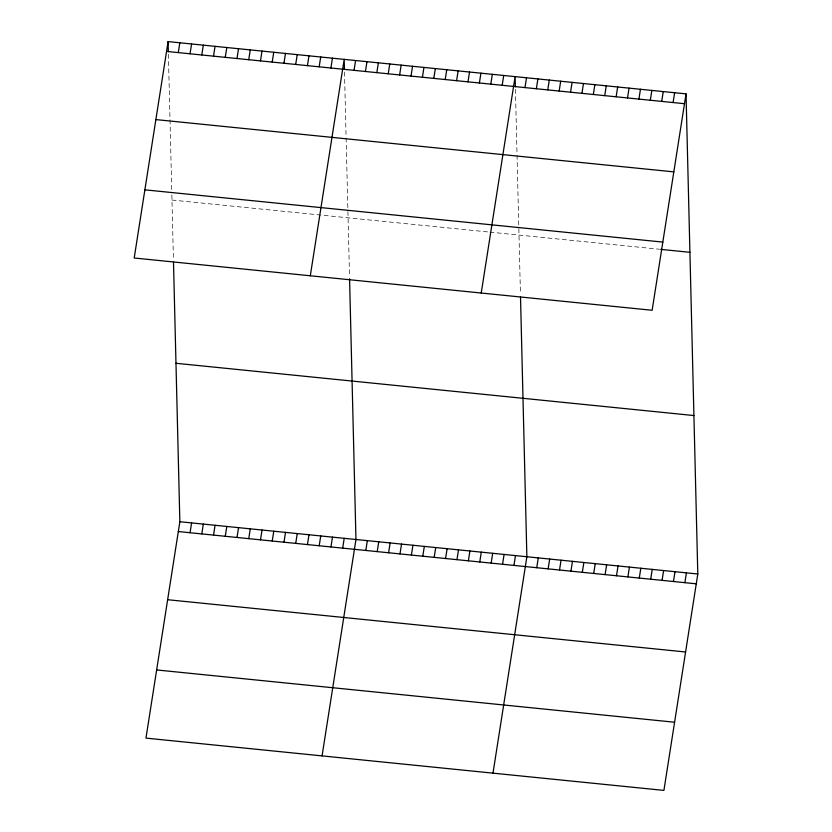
<?xml version="1.0" encoding="UTF-8"?>
<svg xmlns="http://www.w3.org/2000/svg" width="832" height="832" viewBox="0 0 832 832"><rect width="100%" height="100%" fill="white"/><g stroke="black" fill="none" stroke-linecap="round" stroke-linejoin="round"><path stroke-width="0.62" stroke-dasharray="4.16 3.12" d="M171.974 200.044L488.613 232.003M489.871 232.128L659.526 249.246M515.424 89.305L516.974 152.672M517.036 155.21L518.773 226.19M518.835 228.727L520.437 293.831M344.5 72.051L346.05 135.429M346.112 137.956L347.859 208.946M347.922 211.474L349.513 276.578M168.397 54.278L171.756 191.162M171.85 194.969L173.41 258.804"/><path stroke-width="1.25" d="M168.085 41.6L134.202 258.003L652.142 310.274L686.036 93.881L168.085 41.6L168.334 51.74M178.287 52.603L179.826 42.786M190.029 53.789L191.568 43.971M201.77 54.974L203.31 45.157M213.512 56.16L215.051 46.342M225.254 57.346L226.793 47.528M236.995 58.531L238.524 48.714M248.726 59.717L250.266 49.899M173.493 262.07L179.858 521.726L145.964 738.119L663.915 790.4L697.798 573.997L686.036 93.881M260.468 60.902L262.007 51.074M190.06 532.73L191.599 522.902M272.21 62.088L273.749 52.26M201.802 533.915L203.33 524.087M283.951 63.274L285.49 53.446M213.533 535.101L215.072 525.273M295.693 64.449L297.232 54.631M225.274 536.276L226.814 526.458M307.434 65.634L308.974 55.817M237.016 537.462L238.555 527.644M319.176 66.82L320.705 57.002M248.758 538.647L250.297 528.83M330.907 68.006L332.446 58.188M260.499 539.833L262.038 530.015M310.305 275.777L344.188 59.374L344.438 69.514M272.241 541.018L273.78 531.201M354.047 70.346L355.586 60.528M283.982 542.204L285.511 532.386M365.446 71.49L366.974 61.672M295.714 543.39L297.253 533.572M376.834 72.644L378.373 62.826M307.455 544.575L308.994 534.758M388.232 73.798L389.771 63.97M319.197 545.761L320.736 535.943M399.63 74.942L401.159 65.125M330.938 546.946L332.478 537.129M411.018 76.097L412.558 66.279M342.68 548.132L344.219 538.314M422.417 77.241L423.956 67.423M322.067 755.893L355.961 539.5L349.565 278.762M433.805 78.395L435.344 68.578M365.81 550.462L367.349 540.644M445.203 79.539L446.742 69.722M377.208 551.616L378.747 541.798M456.602 80.694L458.141 70.876M388.606 552.77L390.135 542.942M467.99 81.848L469.529 72.02M399.994 553.914L401.534 544.097M479.388 82.992L480.927 73.174M411.393 555.069L412.932 545.251M490.786 84.146L492.326 74.329M422.791 556.213L424.32 546.395M502.174 85.29L503.714 75.473M434.179 557.367L435.718 547.55M481.229 293.03L515.112 76.627L515.362 86.767M445.578 558.511L447.117 548.694M524.971 87.599L526.51 77.771M456.976 559.666L458.505 549.848M536.359 88.743L537.898 78.926M468.364 560.82L469.903 550.992M547.758 89.898L549.297 80.08M479.762 561.964L481.302 552.146M559.156 91.042L560.695 81.224M491.161 563.118L492.69 553.301M570.544 92.196L572.083 82.378M502.549 564.262L504.088 554.445M581.942 93.34L583.482 83.522M513.947 565.417L515.486 555.599M593.341 94.494L594.88 84.677M492.991 773.146L526.874 556.743L520.51 297.097M604.729 95.649L606.268 85.821M536.734 567.715L538.273 557.898M616.127 96.793L617.666 86.975M548.132 568.87L549.671 559.052M627.526 97.947L629.054 88.13M559.52 570.014L561.059 560.196M638.914 99.091L640.453 89.274M570.918 571.168L572.458 561.35M650.312 100.246L651.851 90.428M582.317 572.312L583.856 562.494M661.71 101.4L663.239 91.572M593.705 573.466L595.244 563.649M673.098 102.544L674.638 92.726M605.103 574.621L606.642 564.793M616.502 575.765L618.041 565.947M627.89 576.919L629.429 567.102M639.288 578.063L640.827 568.246M650.686 579.218L652.226 569.4M662.074 580.372L663.614 570.544M673.473 581.516L675.012 571.698M684.871 582.67L686.41 572.853M166.546 51.418L684.497 103.698M155.875 119.59L673.816 171.87M144.872 189.831L662.823 242.102M660.795 249.382L689.915 252.314M175.968 363.282L693.919 415.553M179.858 521.726L697.798 573.997M178.318 531.544L696.259 583.814M167.638 599.716L685.589 651.986M156.645 669.947L674.586 722.228"/></g></svg>
